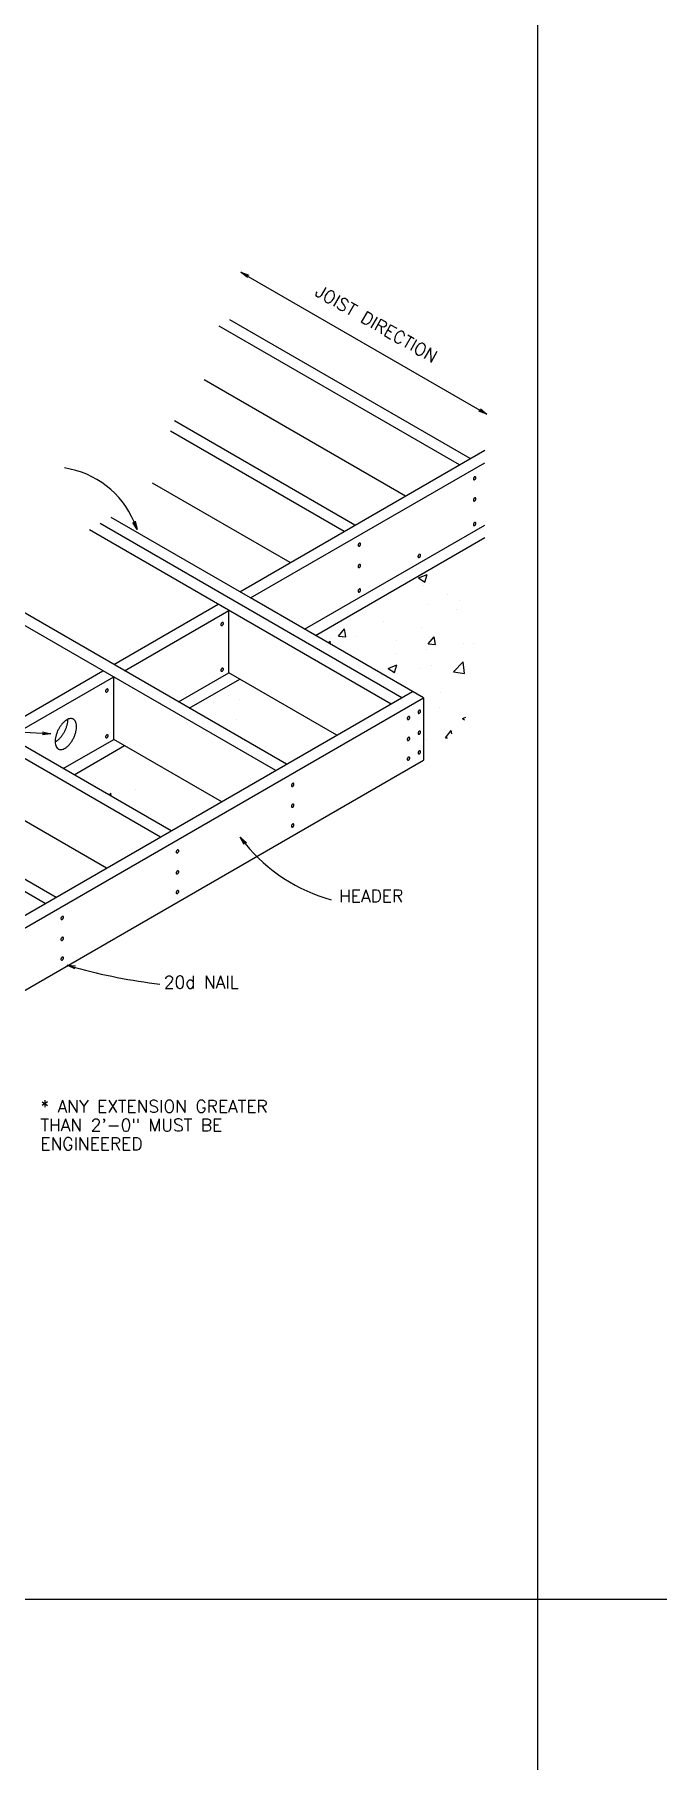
# Model space of a CAD drawing. Header units: inches. Extents: x 26998 to 46838, y -509 to 4343.
# Drawn here: x 38462.1 to 38569.9, y 3432.3 to 3731.1 of the extents above; entities that cross this region are included whole.
import ezdxf
from ezdxf.enums import TextEntityAlignment as Align

# ---------------------------------------------------------------- set-up
doc = ezdxf.new("R2010")
doc.units = ezdxf.units.IN
doc.header["$LTSCALE"] = 0.5
doc.header["$MEASUREMENT"] = 0
doc.layers.add('M-TEXT', color=7, linetype='Continuous', lineweight=30)
for name, color, linetype in [('R-AGSFINE', 4, 'Continuous'), ('R-AGSHEAVY', 1, 'Continuous'), ('R-AGSMEDIUM', 2, 'Continuous'), ('R-AGSTEXT', 6, 'Continuous'), ('Title Block', 7, 'Continuous')]:
    doc.layers.add(name, color=color, linetype=linetype)
doc.styles.add('AGSROMANS', font='romans')

# ---------------------------------------------------------------- blocks, each defined once
blk = doc.blocks.new('AGSARROW')
for points in [[(-1, 0.17), (0, 0), (-1, -0.17)], [(0, 0), (-1, 0)]]:
    blk.add_lwpolyline(points)
blk = doc.blocks.new('*X801')
at = {"color": 0}
for p, q in [((148.46, 54.97), (148.46, 54.97)), ((150.24, 55.89), (150.24, 55.89)), ((151.58, 55.41), (151.58, 55.41)), ((146.74, 53.73), (146.74, 53.73)), ((151.23, 52.92), (151.23, 52.92)), ((134.05, 45.27), (134.05, 45.27)), ((135.94, 43.88), (136.13, 44.1)), ((136.19, 43.73), (136.13, 44.1)), ((139.1, 44.52), (139.1, 44.52)), ((119.81, 39.25), (119.89, 39.48)), ((119.67, 39.35), (119.81, 39.25)), ((120.67, 38.11), (120.67, 38.11)), ((124.42, 38.6), (124.42, 38.6)), ((124.82, 39.12), (124.82, 39.12)), ((125.19, 38.22), (125.19, 38.22)), ((107.25, 30.94), (107.25, 30.94)), ((111.08, 30.69), (111.08, 30.69)), ((88.75, 19.23), (88.75, 19.23)), ((80.45, 16.62), (80.45, 16.62)), ((87.64, 17.56), (87.64, 17.56)), ((77.49, 15), (77.99, 14.96)), ((77.61, 14.36), (78.66, 14.76)), ((77.82, 15.02), (77.82, 15.02)), ((77.99, 14.96), (77.93, 15.26)), ((78.35, 13.86), (78.66, 14.76)), ((86.56, 16.52), (86.56, 16.52)), ((61.8, 12.58), (61.8, 12.58)), ((77.61, 14.36), (78.35, 13.86)), ((64.97, 10.57), (64.97, 10.57)), ((71.97, 10.38), (71.97, 10.38)), ((76.5, 10.71), (76.5, 10.71)), ((77.82, 11.91), (77.82, 11.91)), ((79.76, 11.51), (79.76, 11.51)), ((81.41, 11.72), (81.41, 11.72)), ((63.92, 8.72), (63.92, 8.72)), ((64.39, 9.42), (64.39, 9.42)), ((65, 9.52), (66.05, 9.93)), ((65, 9.52), (65.75, 9.02)), ((65.75, 9.02), (66.05, 9.93)), ((67.07, 9.46), (67.07, 9.46)), ((70.82, 9.96), (70.82, 9.96)), ((72.66, 10.22), (72.66, 10.22)), ((72.97, 10.23), (72.97, 10.23)), ((73.24, 7.68), (74.41, 8.9)), ((74.57, 7.47), (74.41, 8.9)), ((73.24, 7.68), (74.57, 7.47)), ((64.21, 4.43), (64.21, 4.43)), ((66.83, 4.62), (66.83, 4.62)), ((68.42, 4.69), (69.14, 5.56)), ((68.42, 4.69), (69.31, 4.62)), ((69.31, 4.62), (69.14, 5.56)), ((71.79, 5.39), (71.79, 5.39)), ((72.56, 4.79), (72.56, 4.79)), ((63.12, 3.55), (63.12, 3.55)), ((66.88, 4.04), (66.88, 4.04)), ((69.64, 3.47), (69.64, 3.47)), ((64.03, -0.56), (64.03, -0.56))]:
    blk.add_line(p, q, dxfattribs=at)
blk = doc.blocks.new('*X802')
at = {"color": 0}
for p, q in [((178.22, 72.67), (178.22, 72.67)), ((173.13, 69.98), (174.18, 70.38)), ((173.13, 69.98), (173.88, 69.48)), ((173.5, 70.02), (173.5, 70.02)), ((173.68, 69.01), (173.68, 69.01)), ((173.88, 69.48), (174.18, 70.38)), ((174.13, 69.52), (174.13, 69.52)), ((174.27, 66.75), (174.27, 66.75)), ((176.67, 68), (176.67, 68)), ((178.03, 67.25), (178.03, 67.25)), ((168.98, 64.73), (168.98, 64.73)), ((177.73, 66.23), (177.73, 66.23)), ((162.29, 62.16), (162.5, 62.38)), ((162.55, 62.01), (162.5, 62.38)), ((162.51, 62.73), (162.51, 62.73)), ((163.52, 62.98), (164.24, 63.84)), ((163.52, 62.98), (164.41, 62.9)), ((164.41, 62.9), (164.24, 63.84)), ((165.7, 62.9), (165.7, 62.9)), ((170.52, 62.4), (170.52, 62.4)), ((173.49, 64.02), (173.49, 64.02)), ((174.28, 62.04), (175, 62.9)), ((175.17, 61.96), (175, 62.9)), ((170.33, 60.83), (170.33, 60.83)), ((174.08, 61.33), (174.08, 61.33)), ((174.28, 62.04), (175.17, 61.96)), ((178.53, 62.06), (178.53, 62.06)), ((179.76, 62.08), (179.76, 62.08)), ((169.48, 59.1), (170.53, 59.51)), ((169.48, 59.1), (170.23, 58.6)), ((170.23, 58.6), (170.53, 59.51)), ((173.31, 59.03), (173.31, 59.03)), ((174.71, 59.48), (174.71, 59.48)), ((177.34, 58.68), (178.51, 59.9)), ((177.34, 58.68), (178.68, 58.47)), ((178.68, 58.47), (178.51, 59.9)), ((175.82, 56.16), (175.82, 56.16)), ((175.61, 54.39), (175.61, 54.39)), ((178.43, 53.07), (178.84, 53.22)), ((178.43, 53.07), (178.68, 52.9)), ((174.09, 50.53), (174.09, 50.53)), ((176.36, 50.75), (177.08, 51.62)), ((176.36, 50.75), (176.62, 50.73)), ((177.15, 51.22), (177.08, 51.62))]:
    blk.add_line(p, q, dxfattribs=at)
blk = doc.blocks.new('frame-flr1')
at = {"layer": 'R-AGSFINE'}
for centre, radius, start, end in [((184.76882, 81.885904), 0.227347, 164.71371111, 182.37365833), ((184.697023, 81.882928), 0.155488, 182.37365833, 206.84100833), ((184.864674, 81.859706), 0.326717, 150, 164.71371111), ((184.634795, 81.851438), 0.085746, 206.84101111, 240), ((184.864674, 81.859706), 0.326717, 135.28628889, 150), ((184.634795, 81.851438), 0.085746, 240, 273.15898889), ((184.794059, 81.929619), 0.227347, 117.62634167, 135.28628889), ((184.630951, 81.921074), 0.155488, 273.15898889, 297.62633889), ((184.760738, 81.993286), 0.155488, 93.15898889, 117.62633889), ((184.59763, 81.984741), 0.227347, 297.62634167, 315.28628889), ((184.756895, 82.062922), 0.085746, 60, 93.15898889), ((184.527015, 82.054654), 0.326717, 315.28628889, 330), ((184.756895, 82.062922), 0.085746, 26.84101111, 60), ((184.527015, 82.054654), 0.326717, 330, 344.71371111), ((184.694666, 82.031432), 0.155488, 2.37365833, 26.84100833), ((184.622869, 82.028456), 0.227347, 344.71371111, 2.37365833), ((184.76882, 79.328154), 0.227347, 164.71371111, 182.37365833), ((184.697023, 79.325178), 0.155488, 182.37365833, 206.84100833), ((184.864674, 79.301956), 0.326717, 150, 164.71371111), ((184.634795, 79.293688), 0.085746, 206.84101111, 240), ((184.864674, 79.301956), 0.326717, 135.28628889, 150), ((184.634795, 79.293688), 0.085746, 240, 273.15898889), ((184.794059, 79.371869), 0.227347, 117.62634167, 135.28628889), ((184.630951, 79.363324), 0.155488, 273.15898889, 297.62633889), ((184.760738, 79.435536), 0.155488, 93.15898889, 117.62633889), ((184.59763, 79.426991), 0.227347, 297.62634167, 315.28628889), ((184.756895, 79.505172), 0.085746, 60, 93.15898889), ((184.527015, 79.496904), 0.326717, 315.28628889, 330), ((184.756895, 79.505172), 0.085746, 26.84101111, 60), ((184.527015, 79.496904), 0.326717, 330, 344.71371111), ((184.694666, 79.473682), 0.155488, 2.37365833, 26.84100833), ((184.622869, 79.470706), 0.227347, 344.71371111, 2.37365833), ((184.76882, 76.386279), 0.227347, 164.71371111, 182.37365833), ((184.697023, 76.383303), 0.155488, 182.37365833, 206.84100833), ((184.864674, 76.360081), 0.326717, 150, 164.71371111), ((184.634795, 76.351813), 0.085746, 206.84101111, 240), ((184.864674, 76.360081), 0.326717, 135.28628889, 150), ((184.634795, 76.351813), 0.085746, 240, 273.15898889), ((184.794059, 76.429994), 0.227347, 117.62634167, 135.28628889), ((184.630951, 76.421449), 0.155488, 273.15898889, 297.62633889), ((184.760738, 76.493661), 0.155488, 93.15898889, 117.62633889), ((184.59763, 76.485116), 0.227347, 297.62634167, 315.28628889), ((184.756895, 76.563297), 0.085746, 60, 93.15898889), ((184.527015, 76.555029), 0.326717, 315.28628889, 330), ((184.756895, 76.563297), 0.085746, 26.84101111, 60), ((184.527015, 76.555029), 0.326717, 330, 344.71371111), ((184.694666, 76.531807), 0.155488, 2.37365833, 26.84100833), ((184.622869, 76.528831), 0.227347, 344.71371111, 2.37365833), ((170.912445, 73.885904), 0.227347, 164.71371111, 182.37365833), ((170.840648, 73.882928), 0.155488, 182.37365833, 206.84100833), ((171.008299, 73.859706), 0.326717, 150, 164.71371111), ((170.77842, 73.851438), 0.085746, 206.84101111, 240), ((171.008299, 73.859706), 0.326717, 135.28628889, 150), ((170.77842, 73.851438), 0.085746, 240, 273.15898889), ((170.937684, 73.929619), 0.227347, 117.62634167, 135.28628889), ((170.774576, 73.921074), 0.155488, 273.15898889, 297.62633889), ((170.904363, 73.993286), 0.155488, 93.15898889, 117.62633889), ((170.741255, 73.984741), 0.227347, 297.62634167, 315.28628889), ((170.90052, 74.062922), 0.085746, 60, 93.15898889), ((170.67064, 74.054654), 0.326717, 315.28628889, 330), ((170.90052, 74.062922), 0.085746, 26.84101111, 60), ((170.67064, 74.054654), 0.326717, 330, 344.71371111), ((170.838291, 74.031432), 0.155488, 2.37365833, 26.84100833), ((170.766494, 74.028456), 0.227347, 344.71371111, 2.37365833), ((178.208549, 72.517081), 0.326717, 150, 164.71371111), ((178.208549, 72.517081), 0.326717, 135.28628889, 150), ((178.137934, 72.586994), 0.227347, 117.62634167, 135.28628889), ((178.104613, 72.650661), 0.155488, 93.15898889, 117.62633889), ((178.10077, 72.720297), 0.085746, 60, 93.15898889), ((178.10077, 72.720297), 0.085746, 26.84101111, 60), ((177.87089, 72.712029), 0.326717, 330, 344.71371111), ((178.038541, 72.688807), 0.155488, 2.37365833, 26.84100833), ((177.966744, 72.685831), 0.227347, 344.71371111, 2.37365833), ((170.912445, 71.328154), 0.227347, 164.71371111, 182.37365833), ((170.840648, 71.325178), 0.155488, 182.37365833, 206.84100833), ((171.008299, 71.301956), 0.326717, 150, 164.71371111), ((170.77842, 71.293688), 0.085746, 206.84101111, 240), ((171.008299, 71.301956), 0.326717, 135.28628889, 150), ((170.77842, 71.293688), 0.085746, 240, 273.15898889), ((170.937684, 71.371869), 0.227347, 117.62634167, 135.28628889), ((170.774576, 71.363324), 0.155488, 273.15898889, 297.62633889), ((170.904363, 71.435536), 0.155488, 93.15898889, 117.62633889), ((170.741255, 71.426991), 0.227347, 297.62634167, 315.28628889), ((170.90052, 71.505172), 0.085746, 60, 93.15898889), ((170.67064, 71.496904), 0.326717, 315.28628889, 330), ((170.90052, 71.505172), 0.085746, 26.84101111, 60), ((170.67064, 71.496904), 0.326717, 330, 344.71371111), ((170.838291, 71.473682), 0.155488, 2.37365833, 26.84100833), ((170.766494, 71.470706), 0.227347, 344.71371111, 2.37365833), ((178.112695, 72.543279), 0.227347, 164.71371111, 182.37365833), ((178.040898, 72.540303), 0.155488, 182.37365833, 206.84100833), ((177.97867, 72.508813), 0.085746, 206.84101111, 240), ((177.97867, 72.508813), 0.085746, 240, 273.15898889), ((177.974826, 72.578449), 0.155488, 273.15898889, 297.62633889), ((177.941505, 72.642116), 0.227347, 297.62634167, 315.28628889), ((177.87089, 72.712029), 0.326717, 315.28628889, 330), ((171.008299, 68.360081), 0.326717, 150, 164.71371111), ((171.008299, 68.360081), 0.326717, 135.28628889, 150), ((170.937684, 68.429994), 0.227347, 117.62634167, 135.28628889), ((170.904363, 68.493661), 0.155488, 93.15898889, 117.62633889), ((170.90052, 68.563297), 0.085746, 60, 93.15898889), ((170.90052, 68.563297), 0.085746, 26.84101111, 60), ((170.838291, 68.531807), 0.155488, 2.37365833, 26.84100833), ((170.766494, 68.528831), 0.227347, 344.71371111, 2.37365833), ((170.912445, 68.386279), 0.227347, 164.71371111, 182.37365833), ((170.840648, 68.383303), 0.155488, 182.37365833, 206.84100833), ((170.77842, 68.351813), 0.085746, 206.84101111, 240), ((170.77842, 68.351813), 0.085746, 240, 273.15898889), ((170.774576, 68.421449), 0.155488, 273.15898889, 297.62633889), ((170.741255, 68.485116), 0.227347, 297.62634167, 315.28628889), ((170.67064, 68.555029), 0.326717, 315.28628889, 330), ((170.67064, 68.555029), 0.326717, 330, 344.71371111), ((154.41207, 64.359404), 0.227347, 164.71371111, 182.37365833), ((154.340273, 64.356428), 0.155488, 182.37365833, 206.84100833), ((154.507924, 64.333206), 0.326717, 150, 164.71371111), ((154.507924, 64.333206), 0.326717, 135.28628889, 150), ((154.437309, 64.403119), 0.227347, 117.62634167, 135.28628889), ((154.403988, 64.466786), 0.155488, 93.15898889, 117.62633889), ((154.400145, 64.536422), 0.085746, 60, 93.15898889), ((154.170265, 64.528154), 0.326717, 315.28628889, 330), ((154.400145, 64.536422), 0.085746, 26.84101111, 60), ((154.170265, 64.528154), 0.326717, 330, 344.71371111), ((154.337916, 64.504932), 0.155488, 2.37365833, 26.84100833), ((154.266119, 64.501956), 0.227347, 344.71371111, 2.37365833), ((154.278045, 64.324938), 0.085746, 206.84101111, 240), ((154.278045, 64.324938), 0.085746, 240, 273.15898889), ((154.274201, 64.394574), 0.155488, 273.15898889, 297.62633889), ((154.24088, 64.458241), 0.227347, 297.62634167, 315.28628889), ((154.41207, 58.859779), 0.227347, 164.71371111, 182.37365833), ((154.340273, 58.856803), 0.155488, 182.37365833, 206.84100833), ((154.507924, 58.833581), 0.326717, 150, 164.71371111), ((154.278045, 58.825313), 0.085746, 206.84101111, 240), ((154.507924, 58.833581), 0.326717, 135.28628889, 150), ((154.278045, 58.825313), 0.085746, 240, 273.15898889), ((154.437309, 58.903494), 0.227347, 117.62634167, 135.28628889), ((154.274201, 58.894949), 0.155488, 273.15898889, 297.62633889), ((154.403988, 58.967161), 0.155488, 93.15898889, 117.62633889), ((154.24088, 58.958616), 0.227347, 297.62634167, 315.28628889), ((154.400145, 59.036797), 0.085746, 60, 93.15898889), ((154.170265, 59.028529), 0.326717, 315.28628889, 330), ((154.400145, 59.036797), 0.085746, 26.84101111, 60), ((154.170265, 59.028529), 0.326717, 330, 344.71371111), ((154.337916, 59.005307), 0.155488, 2.37365833, 26.84100833), ((154.266119, 59.002331), 0.227347, 344.71371111, 2.37365833), ((140.555695, 56.359404), 0.227347, 164.71371111, 182.37365833), ((140.483898, 56.356428), 0.155488, 182.37365833, 206.84100833), ((140.651549, 56.333206), 0.326717, 150, 164.71371111), ((140.42167, 56.324938), 0.085746, 206.84101111, 240), ((140.651549, 56.333206), 0.326717, 135.28628889, 150), ((140.42167, 56.324938), 0.085746, 240, 273.15898889), ((140.580934, 56.403119), 0.227347, 117.62634167, 135.28628889), ((140.417826, 56.394574), 0.155488, 273.15898889, 297.62633889), ((140.547613, 56.466786), 0.155488, 93.15898889, 117.62633889), ((140.384505, 56.458241), 0.227347, 297.62634167, 315.28628889), ((140.54377, 56.536422), 0.085746, 60, 93.15898889), ((140.31389, 56.528154), 0.326717, 315.28628889, 330), ((140.54377, 56.536422), 0.085746, 26.84101111, 60), ((140.31389, 56.528154), 0.326717, 330, 344.71371111), ((140.481541, 56.504932), 0.155488, 2.37365833, 26.84100833), ((140.409744, 56.501956), 0.227347, 344.71371111, 2.37365833), ((178.214424, 53.777456), 0.326717, 135.28628889, 150), ((178.143809, 53.847369), 0.227347, 117.62634167, 135.28628889), ((178.110488, 53.911036), 0.155488, 93.15898889, 117.62633889), ((178.106645, 53.980672), 0.085746, 60, 93.15898889), ((178.106645, 53.980672), 0.085746, 26.84101111, 60), ((178.044416, 53.949182), 0.155488, 2.37365833, 26.84100833), ((177.972619, 53.946206), 0.227347, 344.71371111, 2.37365833), ((176.81957, 53.053654), 0.227347, 164.71371111, 182.37365833), ((176.747773, 53.050678), 0.155488, 182.37365833, 206.84100833), ((176.915424, 53.027456), 0.326717, 150, 164.71371111), ((176.685545, 53.019188), 0.085746, 206.84101111, 240), ((176.915424, 53.027456), 0.326717, 135.28628889, 150), ((176.685545, 53.019188), 0.085746, 240, 273.15898889), ((176.844809, 53.097369), 0.227347, 117.62634167, 135.28628889), ((176.681701, 53.088824), 0.155488, 273.15898889, 297.62633889), ((176.811488, 53.161036), 0.155488, 93.15898889, 117.62633889), ((176.64838, 53.152491), 0.227347, 297.62634167, 315.28628889), ((176.807645, 53.230672), 0.085746, 60, 93.15898889), ((176.577765, 53.222404), 0.326717, 315.28628889, 330), ((176.807645, 53.230672), 0.085746, 26.84101111, 60), ((176.577765, 53.222404), 0.326717, 330, 344.71371111), ((176.745416, 53.199182), 0.155488, 2.37365833, 26.84100833), ((176.673619, 53.196206), 0.227347, 344.71371111, 2.37365833), ((178.11857, 53.803654), 0.227347, 164.71371111, 182.37365833), ((178.046773, 53.800678), 0.155488, 182.37365833, 206.84100833), ((178.214424, 53.777456), 0.326717, 150, 164.71371111), ((177.984545, 53.769188), 0.085746, 206.84101111, 240), ((177.984545, 53.769188), 0.085746, 240, 273.15898889), ((177.980701, 53.838824), 0.155488, 273.15898889, 297.62633889), ((177.94738, 53.902491), 0.227347, 297.62634167, 315.28628889), ((177.876765, 53.972404), 0.326717, 315.28628889, 330), ((177.876765, 53.972404), 0.326717, 330, 344.71371111), ((140.555695, 50.859779), 0.227347, 164.71371111, 182.37365833), ((140.483898, 50.856803), 0.155488, 182.37365833, 206.84100833), ((140.651549, 50.833581), 0.326717, 150, 164.71371111), ((140.42167, 50.825313), 0.085746, 206.84101111, 240), ((140.651549, 50.833581), 0.326717, 135.28628889, 150), ((140.42167, 50.825313), 0.085746, 240, 273.15898889), ((140.580934, 50.903494), 0.227347, 117.62634167, 135.28628889), ((140.417826, 50.894949), 0.155488, 273.15898889, 297.62633889), ((140.547613, 50.967161), 0.155488, 93.15898889, 117.62633889), ((140.384505, 50.958616), 0.227347, 297.62634167, 315.28628889), ((140.54377, 51.036797), 0.085746, 60, 93.15898889), ((140.31389, 51.028529), 0.326717, 315.28628889, 330), ((140.54377, 51.036797), 0.085746, 26.84101111, 60), ((140.31389, 51.028529), 0.326717, 330, 344.71371111), ((140.481541, 51.005307), 0.155488, 2.37365833, 26.84100833), ((140.409744, 51.002331), 0.227347, 344.71371111, 2.37365833), ((176.81957, 50.545529), 0.227347, 164.71371111, 182.37365833), ((176.747773, 50.542553), 0.155488, 182.37365833, 206.84100833), ((176.915424, 50.519331), 0.326717, 150, 164.71371111), ((176.685545, 50.511063), 0.085746, 206.84101111, 240), ((176.915424, 50.519331), 0.326717, 135.28628889, 150), ((176.685545, 50.511063), 0.085746, 240, 273.15898889), ((176.844809, 50.589244), 0.227347, 117.62634167, 135.28628889), ((176.681701, 50.580699), 0.155488, 273.15898889, 297.62633889), ((176.811488, 50.652911), 0.155488, 93.15898889, 117.62633889), ((176.64838, 50.644366), 0.227347, 297.62634167, 315.28628889), ((176.807645, 50.722547), 0.085746, 60, 93.15898889), ((176.577765, 50.714279), 0.326717, 315.28628889, 330), ((176.807645, 50.722547), 0.085746, 26.84101111, 60), ((176.577765, 50.714279), 0.326717, 330, 344.71371111), ((176.745416, 50.691057), 0.155488, 2.37365833, 26.84100833), ((176.673619, 50.688081), 0.227347, 344.71371111, 2.37365833), ((178.11857, 51.295529), 0.227347, 164.71371111, 182.37365833), ((178.046773, 51.292553), 0.155488, 182.37365833, 206.84100833), ((178.214424, 51.269331), 0.326717, 150, 164.71371111), ((177.984545, 51.261063), 0.085746, 206.84101111, 240), ((178.214424, 51.269331), 0.326717, 135.28628889, 150), ((177.984545, 51.261063), 0.085746, 240, 273.15898889), ((178.143809, 51.339244), 0.227347, 117.62634167, 135.28628889), ((177.980701, 51.330699), 0.155488, 273.15898889, 297.62633889), ((178.110488, 51.402911), 0.155488, 93.15898889, 117.62633889), ((177.94738, 51.394366), 0.227347, 297.62634167, 315.28628889), ((178.106645, 51.472547), 0.085746, 60, 93.15898889), ((177.876765, 51.464279), 0.326717, 315.28628889, 330), ((178.106645, 51.472547), 0.085746, 26.84101111, 60), ((177.876765, 51.464279), 0.326717, 330, 344.71371111), ((178.044416, 51.441057), 0.155488, 2.37365833, 26.84100833), ((177.972619, 51.438081), 0.227347, 344.71371111, 2.37365833), ((176.81957, 48.171279), 0.227347, 164.71371111, 182.37365833), ((176.747773, 48.168303), 0.155488, 182.37365833, 206.84100833), ((176.915424, 48.145081), 0.326717, 150, 164.71371111), ((176.685545, 48.136813), 0.085746, 206.84101111, 240), ((176.915424, 48.145081), 0.326717, 135.28628889, 150), ((176.685545, 48.136813), 0.085746, 240, 273.15898889), ((176.844809, 48.214994), 0.227347, 117.62634167, 135.28628889), ((176.681701, 48.206449), 0.155488, 273.15898889, 297.62633889), ((176.811488, 48.278661), 0.155488, 93.15898889, 117.62633889), ((176.64838, 48.270116), 0.227347, 297.62634167, 315.28628889), ((176.807645, 48.348297), 0.085746, 60, 93.15898889), ((176.577765, 48.340029), 0.326717, 315.28628889, 330), ((176.807645, 48.348297), 0.085746, 26.84101111, 60), ((176.577765, 48.340029), 0.326717, 330, 344.71371111), ((176.745416, 48.316807), 0.155488, 2.37365833, 26.84100833), ((176.673619, 48.313831), 0.227347, 344.71371111, 2.37365833), ((178.11857, 48.921279), 0.227347, 164.71371111, 182.37365833), ((178.046773, 48.918303), 0.155488, 182.37365833, 206.84100833), ((178.214424, 48.895081), 0.326717, 150, 164.71371111), ((177.984545, 48.886813), 0.085746, 206.84101111, 240), ((178.214424, 48.895081), 0.326717, 135.28628889, 150), ((177.984545, 48.886813), 0.085746, 240, 273.15898889), ((178.143809, 48.964994), 0.227347, 117.62634167, 135.28628889), ((177.980701, 48.956449), 0.155488, 273.15898889, 297.62633889), ((178.110488, 49.028661), 0.155488, 93.15898889, 117.62633889), ((177.94738, 49.020116), 0.227347, 297.62634167, 315.28628889), ((178.106645, 49.098297), 0.085746, 60, 93.15898889), ((177.876765, 49.090029), 0.326717, 315.28628889, 330), ((178.106645, 49.098297), 0.085746, 26.84101111, 60), ((177.876765, 49.090029), 0.326717, 330, 344.71371111), ((178.044416, 49.066807), 0.155488, 2.37365833, 26.84100833), ((177.972619, 49.063831), 0.227347, 344.71371111, 2.37365833), ((162.89882, 45.016529), 0.227347, 164.71371111, 182.37365833), ((162.827023, 45.013553), 0.155488, 182.37365833, 206.84100833), ((162.994674, 44.990331), 0.326717, 150, 164.71371111), ((162.764795, 44.982063), 0.085746, 206.84101111, 240), ((162.994674, 44.990331), 0.326717, 135.28628889, 150), ((162.764795, 44.982063), 0.085746, 240, 273.15898889), ((162.924059, 45.060244), 0.227347, 117.62634167, 135.28628889), ((162.760951, 45.051699), 0.155488, 273.15898889, 297.62633889), ((162.890738, 45.123911), 0.155488, 93.15898889, 117.62633889), ((162.72763, 45.115366), 0.227347, 297.62634167, 315.28628889), ((162.886895, 45.193547), 0.085746, 60, 93.15898889), ((162.657015, 45.185279), 0.326717, 315.28628889, 330), ((162.886895, 45.193547), 0.085746, 26.84101111, 60), ((162.657015, 45.185279), 0.326717, 330, 344.71371111), ((162.824666, 45.162057), 0.155488, 2.37365833, 26.84100833), ((162.752869, 45.159081), 0.227347, 344.71371111, 2.37365833), ((162.89882, 42.508404), 0.227347, 164.71371111, 182.37365833), ((162.827023, 42.505428), 0.155488, 182.37365833, 206.84100833), ((162.994674, 42.482206), 0.326717, 150, 164.71371111), ((162.764795, 42.473938), 0.085746, 206.84101111, 240), ((162.994674, 42.482206), 0.326717, 135.28628889, 150), ((162.764795, 42.473938), 0.085746, 240, 273.15898889), ((162.924059, 42.552119), 0.227347, 117.62634167, 135.28628889), ((162.760951, 42.543574), 0.155488, 273.15898889, 297.62633889), ((162.890738, 42.615786), 0.155488, 93.15898889, 117.62633889), ((162.72763, 42.607241), 0.227347, 297.62634167, 315.28628889), ((162.886895, 42.685422), 0.085746, 60, 93.15898889), ((162.657015, 42.677154), 0.326717, 315.28628889, 330), ((162.886895, 42.685422), 0.085746, 26.84101111, 60), ((162.657015, 42.677154), 0.326717, 330, 344.71371111), ((162.824666, 42.653932), 0.155488, 2.37365833, 26.84100833), ((162.752869, 42.650956), 0.227347, 344.71371111, 2.37365833), ((162.89882, 40.134154), 0.227347, 164.71371111, 182.37365833), ((162.827023, 40.131178), 0.155488, 182.37365833, 206.84100833), ((162.994674, 40.107956), 0.326717, 150, 164.71371111), ((162.764795, 40.099688), 0.085746, 206.84101111, 240), ((162.994674, 40.107956), 0.326717, 135.28628889, 150), ((162.764795, 40.099688), 0.085746, 240, 273.15898889), ((162.924059, 40.177869), 0.227347, 117.62634167, 135.28628889), ((162.760951, 40.169324), 0.155488, 273.15898889, 297.62633889), ((162.890738, 40.241536), 0.155488, 93.15898889, 117.62633889), ((162.72763, 40.232991), 0.227347, 297.62634167, 315.28628889), ((162.886895, 40.311172), 0.085746, 60, 93.15898889), ((162.657015, 40.302904), 0.326717, 315.28628889, 330), ((162.886895, 40.311172), 0.085746, 26.84101111, 60), ((162.657015, 40.302904), 0.326717, 330, 344.71371111), ((162.824666, 40.279682), 0.155488, 2.37365833, 26.84100833), ((162.752869, 40.276706), 0.227347, 344.71371111, 2.37365833), ((149.042445, 37.016529), 0.227347, 164.71371111, 182.37365833), ((148.970648, 37.013553), 0.155488, 182.37365833, 206.84100833), ((149.138299, 36.990331), 0.326717, 150, 164.71371111), ((148.90842, 36.982063), 0.085746, 206.84101111, 240), ((149.138299, 36.990331), 0.326717, 135.28628889, 150), ((148.90842, 36.982063), 0.085746, 240, 273.15898889), ((149.067684, 37.060244), 0.227347, 117.62634167, 135.28628889), ((148.904576, 37.051699), 0.155488, 273.15898889, 297.62633889), ((149.034363, 37.123911), 0.155488, 93.15898889, 117.62633889), ((148.871255, 37.115366), 0.227347, 297.62634167, 315.28628889), ((149.03052, 37.193547), 0.085746, 60, 93.15898889), ((148.80064, 37.185279), 0.326717, 315.28628889, 330), ((149.03052, 37.193547), 0.085746, 26.84101111, 60), ((148.80064, 37.185279), 0.326717, 330, 344.71371111), ((148.968291, 37.162057), 0.155488, 2.37365833, 26.84100833), ((148.896494, 37.159081), 0.227347, 344.71371111, 2.37365833), ((149.042445, 34.508404), 0.227347, 164.71371111, 182.37365833), ((148.970648, 34.505428), 0.155488, 182.37365833, 206.84100833), ((149.138299, 34.482206), 0.326717, 150, 164.71371111), ((148.90842, 34.473938), 0.085746, 206.84101111, 240), ((149.138299, 34.482206), 0.326717, 135.28628889, 150), ((148.90842, 34.473938), 0.085746, 240, 273.15898889), ((149.067684, 34.552119), 0.227347, 117.62634167, 135.28628889), ((148.904576, 34.543574), 0.155488, 273.15898889, 297.62633889), ((149.034363, 34.615786), 0.155488, 93.15898889, 117.62633889), ((148.871255, 34.607241), 0.227347, 297.62634167, 315.28628889), ((149.03052, 34.685422), 0.085746, 60, 93.15898889), ((148.80064, 34.677154), 0.326717, 315.28628889, 330), ((149.03052, 34.685422), 0.085746, 26.84101111, 60), ((148.80064, 34.677154), 0.326717, 330, 344.71371111), ((148.968291, 34.653932), 0.155488, 2.37365833, 26.84100833), ((148.896494, 34.650956), 0.227347, 344.71371111, 2.37365833), ((149.042445, 32.134154), 0.227347, 164.71371111, 182.37365833), ((148.970648, 32.131178), 0.155488, 182.37365833, 206.84100833), ((149.138299, 32.107956), 0.326717, 150, 164.71371111), ((148.90842, 32.099688), 0.085746, 206.84101111, 240), ((149.138299, 32.107956), 0.326717, 135.28628889, 150), ((148.90842, 32.099688), 0.085746, 240, 273.15898889), ((149.067684, 32.177869), 0.227347, 117.62634167, 135.28628889), ((148.904576, 32.169324), 0.155488, 273.15898889, 297.62633889), ((149.034363, 32.241536), 0.155488, 93.15898889, 117.62633889), ((148.871255, 32.232991), 0.227347, 297.62634167, 315.28628889), ((149.03052, 32.311172), 0.085746, 60, 93.15898889), ((148.80064, 32.302904), 0.326717, 315.28628889, 330), ((149.03052, 32.311172), 0.085746, 26.84101111, 60), ((148.80064, 32.302904), 0.326717, 330, 344.71371111), ((148.968291, 32.279682), 0.155488, 2.37365833, 26.84100833), ((148.896494, 32.276706), 0.227347, 344.71371111, 2.37365833), ((135.185945, 29.016529), 0.227347, 164.71371111, 182.37365833), ((135.281799, 28.990331), 0.326717, 150, 164.71371111), ((135.281799, 28.990331), 0.326717, 135.28628889, 150), ((135.211184, 29.060244), 0.227347, 117.62634167, 135.28628889), ((135.177863, 29.123911), 0.155488, 93.15898889, 117.62633889), ((135.17402, 29.193547), 0.085746, 60, 93.15898889), ((135.17402, 29.193547), 0.085746, 26.84101111, 60), ((134.94414, 29.185279), 0.326717, 330, 344.71371111), ((135.111791, 29.162057), 0.155488, 2.37365833, 26.84100833), ((135.039994, 29.159081), 0.227347, 344.71371111, 2.37365833), ((135.114148, 29.013553), 0.155488, 182.37365833, 206.84100833), ((135.05192, 28.982063), 0.085746, 206.84101111, 240), ((135.05192, 28.982063), 0.085746, 240, 273.15898889), ((135.048076, 29.051699), 0.155488, 273.15898889, 297.62633889), ((135.014755, 29.115366), 0.227347, 297.62634167, 315.28628889), ((134.94414, 29.185279), 0.326717, 315.28628889, 330), ((135.185945, 26.508404), 0.227347, 164.71371111, 182.37365833), ((135.114148, 26.505428), 0.155488, 182.37365833, 206.84100833), ((135.281799, 26.482206), 0.326717, 150, 164.71371111), ((135.05192, 26.473938), 0.085746, 206.84101111, 240), ((135.281799, 26.482206), 0.326717, 135.28628889, 150), ((135.05192, 26.473938), 0.085746, 240, 273.15898889), ((135.211184, 26.552119), 0.227347, 117.62634167, 135.28628889), ((135.048076, 26.543574), 0.155488, 273.15898889, 297.62633889), ((135.177863, 26.615786), 0.155488, 93.15898889, 117.62633889), ((135.014755, 26.607241), 0.227347, 297.62634167, 315.28628889), ((135.17402, 26.685422), 0.085746, 60, 93.15898889), ((134.94414, 26.677154), 0.326717, 315.28628889, 330), ((135.17402, 26.685422), 0.085746, 26.84101111, 60), ((134.94414, 26.677154), 0.326717, 330, 344.71371111), ((135.111791, 26.653932), 0.155488, 2.37365833, 26.84100833), ((135.039994, 26.650956), 0.227347, 344.71371111, 2.37365833), ((135.185945, 24.134154), 0.227347, 164.71371111, 182.37365833), ((135.114148, 24.131178), 0.155488, 182.37365833, 206.84100833), ((135.281799, 24.107956), 0.326717, 150, 164.71371111), ((135.05192, 24.099688), 0.085746, 206.84101111, 240), ((135.281799, 24.107956), 0.326717, 135.28628889, 150), ((135.05192, 24.099688), 0.085746, 240, 273.15898889), ((135.211184, 24.177869), 0.227347, 117.62634167, 135.28628889), ((135.048076, 24.169324), 0.155488, 273.15898889, 297.62633889), ((135.177863, 24.241536), 0.155488, 93.15898889, 117.62633889), ((135.014755, 24.232991), 0.227347, 297.62634167, 315.28628889), ((135.17402, 24.311172), 0.085746, 60, 93.15898889), ((134.94414, 24.302904), 0.326717, 315.28628889, 330), ((135.17402, 24.311172), 0.085746, 26.84101111, 60), ((134.94414, 24.302904), 0.326717, 330, 344.71371111), ((135.111791, 24.279682), 0.155488, 2.37365833, 26.84100833), ((135.039994, 24.276706), 0.227347, 344.71371111, 2.37365833)]:
    blk.add_arc(centre, radius, start, end, dxfattribs=at)
at = {"layer": 'R-AGSHEAVY'}
for p, q in [((184.170125, 84.3105), (155.26675, 100.998375)), ((176.375875, 79.8105), (152.185125, 93.7775)), ((170.31375, 76.3105), (148.601125, 88.846625)), ((162.5195, 71.8105), (145.977625, 81.36125)), ((178.54075, 55.560375), (157.75625, 67.5605)), ((178.54075, 55.560375), (178.54075, 48.060375)), ((119.217625, 13.810625), (178.54075, 48.060375))]:
    blk.add_line(p, q, dxfattribs=at)
at = {"layer": 'R-AGSMEDIUM'}
for p, q in [((182.871125, 83.5605), (153.96775, 100.248375)), ((169.01475, 75.5605), (148.1465, 87.609125)), ((156.457375, 68.310625), (185.928625, 85.325625)), ((157.756375, 67.560625), (185.928625, 83.825625)), ((157.756375, 67.560625), (140.981375, 77.245875)), ((174.64325, 54.810625), (138.383375, 75.745875)), ((175.94225, 55.560625), (139.682375, 76.495875)), ((164.251625, 63.810375), (185.928625, 76.325375)), ((165.5505, 63.0605), (185.928625, 74.8255)), ((162.085875, 47.560625), (125.826, 68.495875)), ((160.786875, 46.810625), (124.527, 67.745875)), ((141.301875, 59.560625), (153.859375, 66.810625)), ((142.600875, 58.810625), (155.158375, 66.060625)), ((155.158375, 58.5605), (155.158375, 66.0605)), ((148.2295, 39.560625), (111.969625, 60.495875)), ((146.9305, 38.810625), (110.670625, 59.745875)), ((127.445375, 51.560625), (140.002875, 58.810625)), ((149.096, 55.0605), (155.158375, 58.5605)), ((168.148, 51.060625), (155.157875, 58.56075)), ((117.918625, 22.060625), (177.24175, 56.310375)), ((128.744375, 50.81075), (141.301875, 58.060625)), ((141.3015, 50.56075), (141.3015, 58.060875)), ((150.395, 54.3105), (156.45725, 57.8105)), ((119.217625, 21.310625), (178.54075, 55.560375)), ((134.373125, 31.560625), (98.11325, 52.495875)), ((133.074125, 30.810625), (96.81425, 51.745875)), ((135.2395, 47.060625), (141.30175, 50.560625)), ((136.5385, 46.310625), (142.60075, 49.810625)), ((154.291625, 43.060625), (141.3015, 50.56075)), ((140.43525, 35.060625), (127.445125, 42.56075))]:
    blk.add_line(p, q, dxfattribs=at)
blk.add_lwpolyline([(134.682125, 49.392125, 0.0912541848), (134.883177, 49.33835, 0.0768186285), (135.109912, 49.356194, 0.0592779212), (135.353618, 49.444971, 0.0455593031), (135.604928, 49.60127, 0.0363948679), (135.854184, 49.819084, 0.0306781244), (136.091809, 50.090042, 0.0273817281), (136.30867, 50.403733, 0.0258759955), (136.496433, 50.748101, 0.0258759955), (136.647883, 51.109911, 0.0273817281), (136.7572, 51.475261, 0.0306781244), (136.820182, 51.830109, 0.0363948679), (136.834409, 52.16082, 0.0455593031), (136.799336, 52.454683, 0.0592779212), (136.716308, 52.700407, 0.0768186285), (136.588517, 52.888547, 0.0912541848), (136.420875, 53.011875, 0.0912541848), (136.219823, 53.06565, 0.0768186285), (135.993088, 53.047806, 0.0592779212), (135.749382, 52.959029, 0.0455593031), (135.498072, 52.80273, 0.0363948679), (135.248816, 52.584916, 0.0306781244), (135.011191, 52.313958, 0.0273817281), (134.79433, 52.000267, 0.0258759955), (134.606567, 51.655899, 0.0258759955), (134.455117, 51.294089, 0.0273817281), (134.3458, 50.928739, 0.0306781244), (134.282818, 50.573891, 0.0363948679), (134.268591, 50.24318, 0.0455593031), (134.303664, 49.949317, 0.0592779212), (134.386692, 49.703593, 0.0768186285), (134.514483, 49.515453, 0.0912541848)], format="xyb", close=True, dxfattribs=at)
blk.add_lwpolyline([(134.269132, 50.283937, 0.0476553016), (134.520779, 50.430036, 0.0377416595), (134.77194, 50.639256, 0.0315097673), (135.012894, 50.903498, 0.0278622527), (135.23431, 51.212532, 0.0260984671), (135.427618, 51.554394, 0.0258813324), (135.585334, 51.915849, 0.027169806), (135.701352, 52.282904, 0.03020904), (135.77118, 52.641349, 0.0355841956), (135.792116, 52.977308, 0.0355841956)], format="xyb", dxfattribs=at)
at = {"layer": 'R-AGSTEXT'}
blk.add_line((157.471625, 106.224375), (185.304, 90.155375), dxfattribs=at)
for points in [[(143.745044, 76.716223, 0.2612681894), (135.39116, 83.189327, -13.4785619476)], [(132.748526, 51.278418, 0.0446433863), (84.97535, 49.268488, -1.1407132869)], [(157.126232, 38.023343, 0.1571079637), (167.462331, 31.276459, 0.1341142255)], [(136.673883, 23.154086, 0.0393948646), (146.840586, 21.135497, 0.0586927665)]]:
    blk.add_lwpolyline(points, format="xyb", dxfattribs=at)
at = {"layer": 'R-AGSFINE'}
for name in ['*X802', '*X801']:
    blk.add_blockref(name, (4.816, 0), dxfattribs=at)
at = {"layer": 'R-AGSTEXT'}
for p, rotation in [((156.605599, 106.724374), 150.0000450809887), ((186.170026, 89.655376), 330.0000450809885), ((144.134887, 75.795342), 292.944758843514), ((133.747414, 51.231256), 357.2967865392311), ((156.4968, 38.800398), 129.0082455583891), ((135.711389, 23.425391), 164.2580398890154)]:
    blk.add_blockref('AGSARROW', p, dxfattribs=dict(at, rotation=rotation))
at = {"layer": 'R-AGSTEXT', "style": 'AGSROMANS'}
blk.add_text('JOIST DIRECTION', height=1.5, rotation=330, dxfattribs=at).set_placement((166.1395, 105.282913), align=Align.TOP_LEFT)
for s, p in [('HEADER', (168.39725, 32.484)), ('20d NAIL', (147.331125, 22.121)), ('* ANY EXTENSION GREATER', (132.492875, 7.192875)), ('THAN 2\'-0" MUST BE', (132.492875, 4.942875)), ('ENGINEERED', (132.492875, 2.692875))]:
    blk.add_text(s, height=1.5, dxfattribs=at).set_placement(p, align=Align.TOP_LEFT)

msp = doc.modelspace()

# ---------------------------------------------------------------- linework, layer by layer
at = {"layer": 'M-TEXT'}
msp.add_line((38252.0540277, 3460.2797451), (39336.3396909, 3460.2797451), dxfattribs=at)
at = {"layer": 'Title Block'}
msp.add_line((38549.1759163, 4291.6919129), (38549.1759163, 3165.2426914), dxfattribs=at)

# ---------------------------------------------------------------- block references
at = {"xscale": 1.44, "yscale": 1.44, "zscale": 1.44}
msp.add_blockref('frame-flr1', (38272.3278055, 3536.3077658), dxfattribs=at)

doc.saveas('drawing.dxf')
